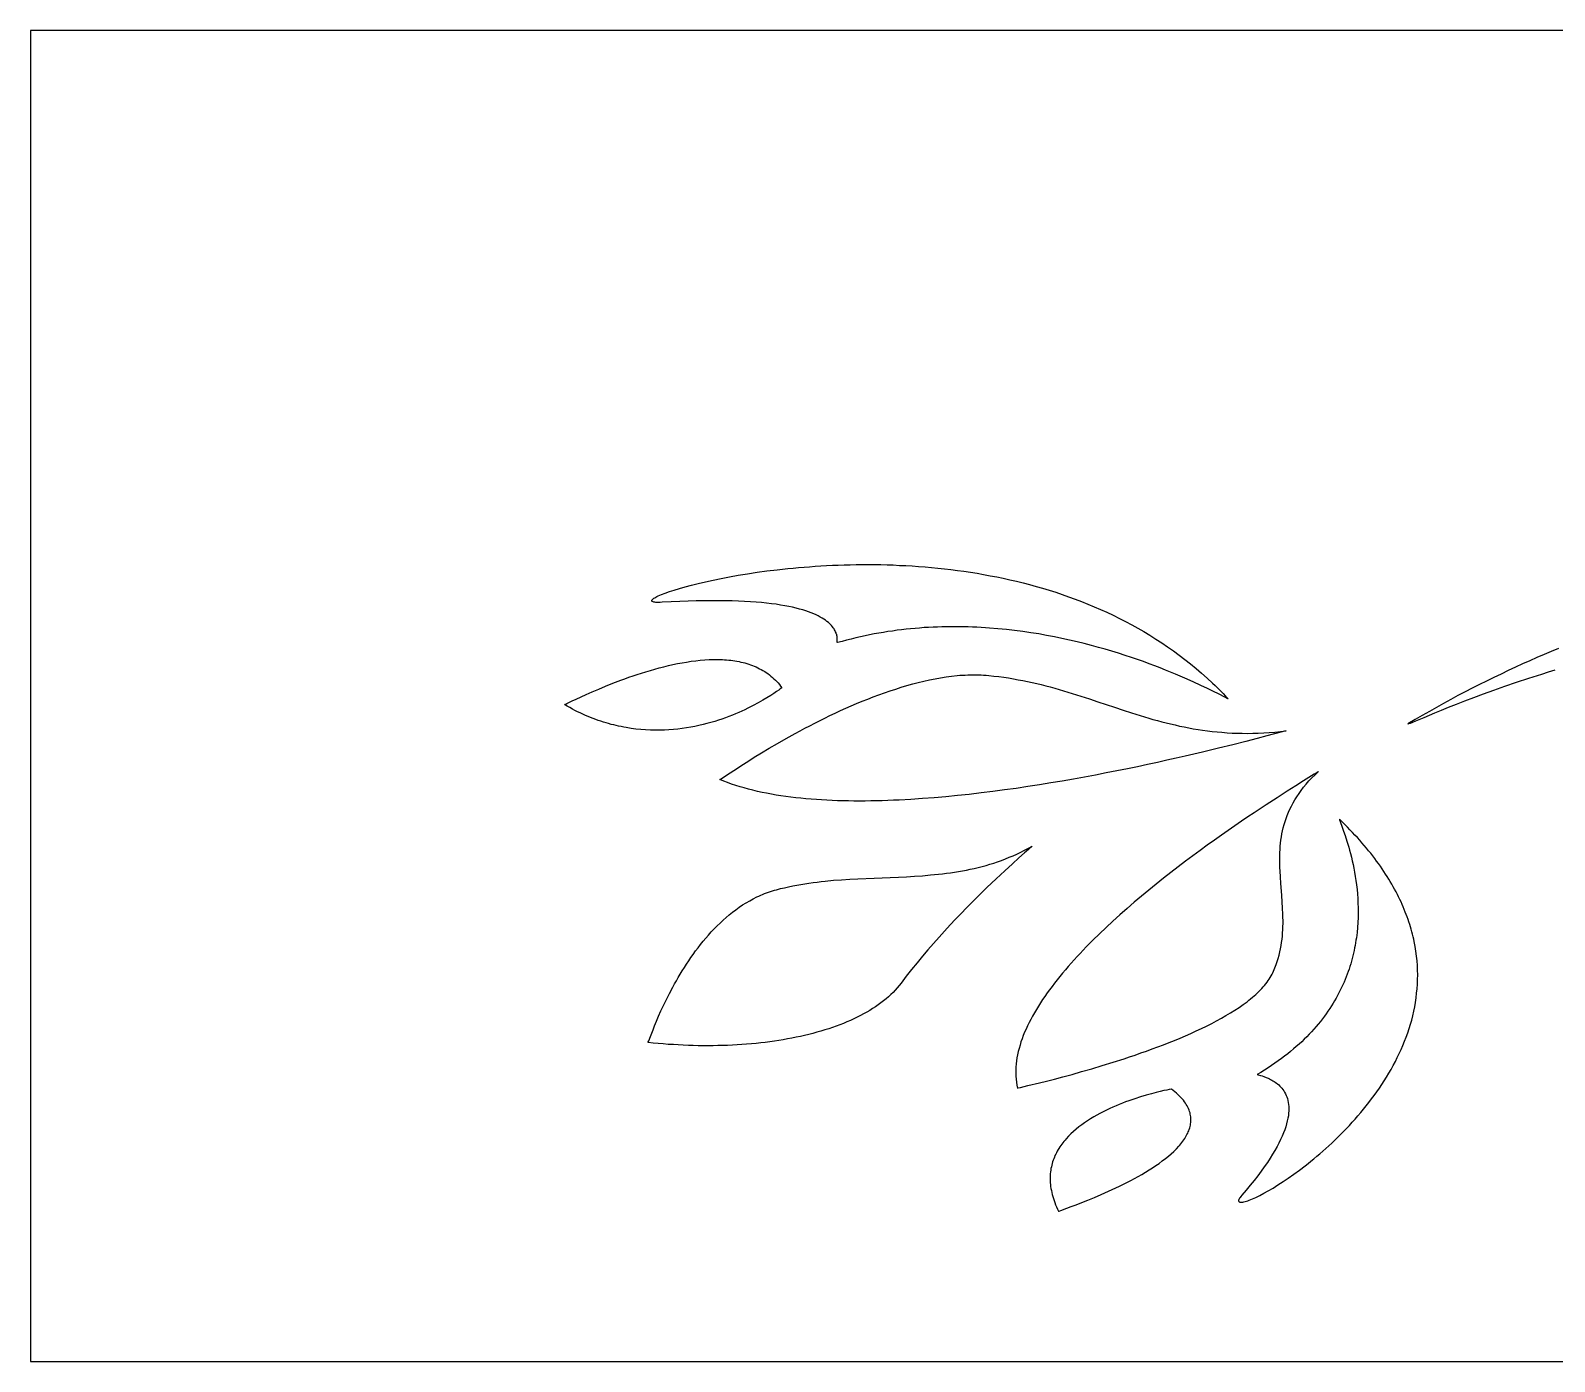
# Model space of a CAD drawing. Extents: x 2.6 to 83.9, y 63.6 to 86.7.
# Drawn here: x 2.92 to 15.52, y 63.63 to 74.63 of the extents above; entities that cross this region are included whole.
import ezdxf

# ---------------------------------------------------------------- set-up
doc = ezdxf.new("R2010")
doc.units = 0
doc.layers.add('IMPORT_-_LAMP', color=18, linetype='CONTINUOUS')

msp = doc.modelspace()

# ---------------------------------------------------------------- linework, layer by layer
at = {"layer": 'IMPORT_-_LAMP'}
for points in [[(2.924, 63.634), (23.174, 63.634), (23.174, 64.102), (43.424, 64.102), (43.424, 63.634), (63.674, 63.634), (63.674, 64.102), (83.924, 64.066), (83.924, 74.202), (63.674, 74.166), (63.674, 74.634), (43.424, 74.634), (43.424, 74.166), (23.174, 74.166), (23.174, 74.634), (2.924, 74.634), (2.924, 71.334), (2.924, 66.934)], [(9.593, 69.575), (9.592, 69.575), (9.592, 69.576), (9.592, 69.58), (9.592, 69.594), (9.592, 69.603), (9.592, 69.615), (9.59, 69.627), (9.588, 69.634), (9.587, 69.642), (9.584, 69.649), (9.582, 69.657), (9.578, 69.665), (9.575, 69.673), (9.57, 69.681), (9.565, 69.689), (9.559, 69.698), (9.553, 69.707), (9.545, 69.716), (9.537, 69.724), (9.528, 69.733), (9.518, 69.742), (9.506, 69.751), (9.494, 69.76), (9.481, 69.769), (9.467, 69.778), (9.451, 69.787), (9.435, 69.796), (9.417, 69.805), (9.397, 69.813), (9.377, 69.822), (9.355, 69.83), (9.331, 69.838), (9.306, 69.845), (9.28, 69.853), (9.252, 69.86), (9.222, 69.867), (9.191, 69.874), (9.158, 69.88), (9.123, 69.886), (9.086, 69.892), (9.048, 69.897), (9.007, 69.902), (8.965, 69.906), (8.921, 69.91), (8.875, 69.913), (8.826, 69.916), (8.776, 69.919), (8.723, 69.92), (8.668, 69.922), (8.611, 69.922), (8.552, 69.922), (8.49, 69.922), (8.426, 69.921), (8.359, 69.919), (8.29, 69.916), (8.219, 69.913), (8.144, 69.909), (8.129, 69.908), (8.116, 69.908), (8.104, 69.908), (8.093, 69.908), (8.084, 69.909), (8.076, 69.91), (8.07, 69.912), (8.065, 69.914), (8.062, 69.916), (8.06, 69.918), (8.06, 69.919), (8.059, 69.921), (8.059, 69.922), (8.059, 69.924), (8.06, 69.925), (8.062, 69.929), (8.065, 69.933), (8.07, 69.937), (8.076, 69.942), (8.083, 69.946), (8.092, 69.951), (8.102, 69.956), (8.113, 69.961), (8.125, 69.967), (8.138, 69.973), (8.169, 69.985), (8.204, 69.997), (8.243, 70.01), (8.287, 70.023), (8.335, 70.037), (8.386, 70.051), (8.442, 70.065), (8.502, 70.079), (8.565, 70.092), (8.631, 70.106), (8.701, 70.119), (8.774, 70.132), (8.85, 70.145), (8.929, 70.157), (9.011, 70.168), (9.095, 70.178), (9.138, 70.183), (9.182, 70.187), (9.226, 70.192), (9.271, 70.196), (9.317, 70.2), (9.363, 70.203), (9.409, 70.207), (9.456, 70.21), (9.504, 70.212), (9.552, 70.215), (9.6, 70.216), (9.649, 70.218), (9.699, 70.219), (9.748, 70.22), (9.799, 70.221), (9.849, 70.221), (9.9, 70.22), (9.951, 70.22), (10.003, 70.218), (10.054, 70.217), (10.106, 70.214), (10.159, 70.212), (10.211, 70.209), (10.264, 70.205), (10.317, 70.201), (10.37, 70.196), (10.424, 70.191), (10.477, 70.185), (10.531, 70.179), (10.585, 70.172), (10.639, 70.165), (10.693, 70.157), (10.747, 70.148), (10.801, 70.138), (10.856, 70.128), (10.91, 70.118), (10.964, 70.107), (11.018, 70.095), (11.073, 70.082), (11.127, 70.069), (11.181, 70.055), (11.235, 70.04), (11.289, 70.024), (11.343, 70.008), (11.397, 69.991), (11.45, 69.973), (11.504, 69.955), (11.557, 69.935), (11.61, 69.915), (11.663, 69.894), (11.715, 69.872), (11.768, 69.849), (11.82, 69.826), (11.872, 69.801), (11.923, 69.776), (11.974, 69.75), (12.025, 69.723), (12.076, 69.695), (12.126, 69.666), (12.176, 69.636), (12.225, 69.605), (12.274, 69.573), (12.322, 69.54), (12.371, 69.507), (12.418, 69.472), (12.465, 69.436), (12.512, 69.399), (12.558, 69.361), (12.603, 69.322), (12.648, 69.282), (12.693, 69.241), (12.715, 69.22), (12.737, 69.199), (12.758, 69.177), (12.78, 69.156), (12.801, 69.134), (12.822, 69.111), (12.82, 69.112), (12.815, 69.114), (12.799, 69.122), (12.741, 69.152), (12.7, 69.172), (12.652, 69.196), (12.596, 69.222), (12.533, 69.251), (12.463, 69.282), (12.426, 69.299), (12.387, 69.315), (12.347, 69.332), (12.305, 69.349), (12.261, 69.366), (12.216, 69.383), (12.169, 69.401), (12.122, 69.418), (12.072, 69.436), (12.022, 69.453), (11.97, 69.47), (11.917, 69.487), (11.862, 69.504), (11.806, 69.52), (11.75, 69.536), (11.692, 69.552), (11.633, 69.567), (11.573, 69.582), (11.511, 69.596), (11.449, 69.61), (11.386, 69.623), (11.322, 69.635), (11.257, 69.647), (11.191, 69.657), (11.125, 69.667), (11.057, 69.676), (10.989, 69.683), (10.92, 69.69), (10.851, 69.696), (10.816, 69.698), (10.78, 69.7), (10.745, 69.702), (10.709, 69.704), (10.674, 69.705), (10.638, 69.706), (10.602, 69.707), (10.566, 69.707), (10.53, 69.707), (10.493, 69.706), (10.457, 69.705), (10.42, 69.704), (10.383, 69.703), (10.346, 69.701), (10.31, 69.699), (10.272, 69.696), (10.235, 69.693), (10.198, 69.689), (10.161, 69.686), (10.123, 69.681), (10.086, 69.677), (10.048, 69.671), (10.011, 69.666), (9.973, 69.66), (9.935, 69.654), (9.897, 69.647), (9.859, 69.639), (9.821, 69.631), (9.783, 69.623), (9.745, 69.614), (9.707, 69.605), (9.669, 69.596), (9.631, 69.585)], [(9.593, 69.575), (9.592, 69.575), (9.592, 69.576), (9.592, 69.58), (9.592, 69.594), (9.592, 69.603), (9.592, 69.615), (9.59, 69.627), (9.588, 69.634), (9.587, 69.642), (9.584, 69.649), (9.582, 69.657), (9.578, 69.665), (9.575, 69.673), (9.57, 69.681), (9.565, 69.689), (9.559, 69.698), (9.553, 69.707), (9.545, 69.716), (9.537, 69.724), (9.528, 69.733), (9.518, 69.742), (9.506, 69.751), (9.494, 69.76), (9.481, 69.769), (9.467, 69.778), (9.451, 69.787), (9.435, 69.796), (9.417, 69.805), (9.397, 69.813), (9.377, 69.822), (9.355, 69.83), (9.331, 69.838), (9.306, 69.845), (9.28, 69.853), (9.252, 69.86), (9.222, 69.867), (9.191, 69.874), (9.158, 69.88), (9.123, 69.886), (9.086, 69.892), (9.048, 69.897), (9.007, 69.902), (8.965, 69.906), (8.921, 69.91), (8.875, 69.913), (8.826, 69.916), (8.776, 69.919), (8.723, 69.92), (8.668, 69.922), (8.611, 69.922), (8.552, 69.922), (8.49, 69.922), (8.426, 69.921), (8.359, 69.919), (8.29, 69.916), (8.219, 69.913), (8.144, 69.909), (8.129, 69.908), (8.116, 69.908), (8.104, 69.908), (8.093, 69.908), (8.084, 69.909), (8.076, 69.91), (8.07, 69.912), (8.065, 69.914), (8.062, 69.916), (8.06, 69.918), (8.06, 69.919), (8.059, 69.921), (8.059, 69.922), (8.059, 69.924), (8.06, 69.925), (8.062, 69.929), (8.065, 69.933), (8.07, 69.937), (8.076, 69.942), (8.083, 69.946), (8.092, 69.951), (8.102, 69.956), (8.113, 69.961), (8.125, 69.967), (8.138, 69.973), (8.169, 69.985), (8.204, 69.997), (8.243, 70.01), (8.287, 70.023), (8.335, 70.037), (8.386, 70.051), (8.442, 70.065), (8.502, 70.079), (8.565, 70.092), (8.631, 70.106), (8.701, 70.119), (8.774, 70.132), (8.85, 70.145), (8.929, 70.157), (9.011, 70.168), (9.095, 70.178), (9.138, 70.183), (9.182, 70.187), (9.226, 70.192), (9.271, 70.196), (9.317, 70.2), (9.363, 70.203), (9.409, 70.207), (9.456, 70.21), (9.504, 70.212), (9.552, 70.215), (9.6, 70.216), (9.649, 70.218), (9.699, 70.219), (9.748, 70.22), (9.799, 70.221), (9.849, 70.221), (9.9, 70.22), (9.951, 70.22), (10.003, 70.218), (10.054, 70.217), (10.106, 70.214), (10.159, 70.212), (10.211, 70.209), (10.264, 70.205), (10.317, 70.201), (10.37, 70.196), (10.424, 70.191), (10.477, 70.185), (10.531, 70.179), (10.585, 70.172), (10.639, 70.165), (10.693, 70.157), (10.747, 70.148), (10.801, 70.138), (10.856, 70.128), (10.91, 70.118), (10.964, 70.107), (11.018, 70.095), (11.073, 70.082), (11.127, 70.069), (11.181, 70.055), (11.235, 70.04), (11.289, 70.024), (11.343, 70.008), (11.397, 69.991), (11.45, 69.973), (11.504, 69.955), (11.557, 69.935), (11.61, 69.915), (11.663, 69.894), (11.715, 69.872), (11.768, 69.849), (11.82, 69.826), (11.872, 69.801), (11.923, 69.776), (11.974, 69.75), (12.025, 69.723), (12.076, 69.695), (12.126, 69.666), (12.176, 69.636), (12.225, 69.605), (12.274, 69.573), (12.322, 69.54), (12.371, 69.507), (12.418, 69.472), (12.465, 69.436), (12.512, 69.399), (12.558, 69.361), (12.603, 69.322), (12.648, 69.282), (12.693, 69.241), (12.715, 69.22), (12.737, 69.199), (12.758, 69.177), (12.78, 69.156), (12.801, 69.134), (12.822, 69.111), (12.82, 69.112), (12.815, 69.114), (12.799, 69.122), (12.741, 69.152), (12.7, 69.172), (12.652, 69.196), (12.596, 69.222), (12.533, 69.251), (12.463, 69.282), (12.426, 69.299), (12.387, 69.315), (12.347, 69.332), (12.305, 69.349), (12.261, 69.366), (12.216, 69.383), (12.169, 69.401), (12.122, 69.418), (12.072, 69.436), (12.022, 69.453), (11.97, 69.47), (11.917, 69.487), (11.862, 69.504), (11.806, 69.52), (11.75, 69.536), (11.692, 69.552), (11.633, 69.567), (11.573, 69.582), (11.511, 69.596), (11.449, 69.61), (11.386, 69.623), (11.322, 69.635), (11.257, 69.647), (11.191, 69.657), (11.125, 69.667), (11.057, 69.676), (10.989, 69.683), (10.92, 69.69), (10.851, 69.696), (10.816, 69.698), (10.78, 69.7), (10.745, 69.702), (10.709, 69.704), (10.674, 69.705), (10.638, 69.706), (10.602, 69.707), (10.566, 69.707), (10.53, 69.707), (10.493, 69.706), (10.457, 69.705), (10.42, 69.704), (10.383, 69.703), (10.346, 69.701), (10.31, 69.699), (10.272, 69.696), (10.235, 69.693), (10.198, 69.689), (10.161, 69.686), (10.123, 69.681), (10.086, 69.677), (10.048, 69.671), (10.011, 69.666), (9.973, 69.66), (9.935, 69.654), (9.897, 69.647), (9.859, 69.639), (9.821, 69.631), (9.783, 69.623), (9.745, 69.614), (9.707, 69.605), (9.669, 69.596), (9.631, 69.585)], [(7.337, 69.063), (7.343, 69.065), (7.356, 69.071), (7.402, 69.094), (7.435, 69.109), (7.474, 69.127), (7.517, 69.147), (7.566, 69.169), (7.62, 69.192), (7.677, 69.216), (7.738, 69.24), (7.802, 69.265), (7.836, 69.277), (7.87, 69.289), (7.904, 69.301), (7.939, 69.313), (7.975, 69.324), (8.011, 69.335), (8.047, 69.346), (8.084, 69.357), (8.121, 69.367), (8.158, 69.376), (8.196, 69.385), (8.234, 69.394), (8.271, 69.402), (8.309, 69.409), (8.347, 69.415), (8.385, 69.421), (8.422, 69.426), (8.46, 69.429), (8.497, 69.432), (8.534, 69.435), (8.57, 69.436), (8.606, 69.436), (8.642, 69.435), (8.66, 69.434), (8.677, 69.432), (8.695, 69.431), (8.712, 69.429), (8.729, 69.427), (8.746, 69.424), (8.763, 69.421), (8.78, 69.418), (8.796, 69.415), (8.813, 69.411), (8.829, 69.407), (8.845, 69.402), (8.86, 69.397), (8.876, 69.392), (8.891, 69.387), (8.906, 69.381), (8.921, 69.374), (8.936, 69.367), (8.95, 69.36), (8.964, 69.353), (8.978, 69.345), (8.992, 69.336), (9.005, 69.328), (9.018, 69.319), (9.031, 69.309), (9.044, 69.299), (9.056, 69.288), (9.068, 69.277), (9.08, 69.266), (9.091, 69.254), (9.102, 69.242), (9.113, 69.229), (9.123, 69.216), (9.133, 69.202), (9.121, 69.193), (9.108, 69.183), (9.09, 69.171), (9.068, 69.156), (9.042, 69.139), (9.011, 69.12), (8.977, 69.099), (8.939, 69.078), (8.898, 69.055), (8.875, 69.044), (8.852, 69.033), (8.828, 69.021), (8.804, 69.01), (8.778, 68.998), (8.752, 68.987), (8.725, 68.976), (8.697, 68.965), (8.668, 68.955), (8.639, 68.944), (8.609, 68.934), (8.579, 68.924), (8.547, 68.915), (8.515, 68.906), (8.483, 68.898), (8.449, 68.89), (8.415, 68.883), (8.381, 68.876), (8.346, 68.87), (8.31, 68.865), (8.274, 68.86), (8.238, 68.857), (8.201, 68.854), (8.163, 68.852), (8.125, 68.851), (8.086, 68.851), (8.048, 68.852), (8.008, 68.854), (7.968, 68.857), (7.928, 68.861), (7.888, 68.866), (7.847, 68.873), (7.827, 68.876), (7.806, 68.881), (7.785, 68.885), (7.765, 68.89), (7.744, 68.895), (7.723, 68.9), (7.702, 68.906), (7.681, 68.912), (7.66, 68.919), (7.639, 68.925), (7.617, 68.933), (7.596, 68.94), (7.575, 68.948), (7.553, 68.957), (7.532, 68.965), (7.511, 68.974), (7.489, 68.984), (7.467, 68.994), (7.446, 69.004), (7.424, 69.015), (7.403, 69.026), (7.381, 69.038), (7.359, 69.05)], [(8.621, 68.443), (8.627, 68.447), (8.64, 68.455), (8.686, 68.486), (8.758, 68.533), (8.802, 68.562), (8.852, 68.593), (8.906, 68.628), (8.966, 68.664), (9.03, 68.702), (9.098, 68.742), (9.17, 68.783), (9.245, 68.825), (9.284, 68.846), (9.323, 68.867), (9.364, 68.888), (9.405, 68.909), (9.446, 68.93), (9.489, 68.951), (9.531, 68.972), (9.575, 68.992), (9.618, 69.013), (9.663, 69.033), (9.707, 69.052), (9.752, 69.072), (9.798, 69.091), (9.843, 69.109), (9.889, 69.127), (9.936, 69.144), (9.982, 69.161), (10.028, 69.177), (10.075, 69.192), (10.121, 69.207), (10.168, 69.221), (10.215, 69.234), (10.261, 69.246), (10.308, 69.257), (10.354, 69.267), (10.4, 69.277), (10.446, 69.285), (10.492, 69.292), (10.537, 69.298), (10.582, 69.303), (10.605, 69.305), (10.627, 69.306), (10.649, 69.307), (10.671, 69.308), (10.693, 69.309), (10.715, 69.309), (10.737, 69.309), (10.758, 69.309), (10.78, 69.308), (10.801, 69.307), (10.822, 69.306), (10.843, 69.304), (10.885, 69.299), (10.926, 69.294), (10.967, 69.289), (11.007, 69.283), (11.047, 69.276), (11.087, 69.269), (11.126, 69.262), (11.164, 69.254), (11.202, 69.246), (11.24, 69.237), (11.278, 69.228), (11.315, 69.218), (11.352, 69.209), (11.389, 69.199), (11.461, 69.178), (11.533, 69.156), (11.604, 69.134), (11.675, 69.111), (11.745, 69.087), (11.884, 69.041), (11.954, 69.018), (12.024, 68.995), (12.095, 68.973), (12.166, 68.952), (12.201, 68.941), (12.237, 68.931), (12.273, 68.922), (12.31, 68.912), (12.346, 68.903), (12.383, 68.895), (12.421, 68.886), (12.458, 68.879), (12.496, 68.871), (12.534, 68.864), (12.573, 68.858), (12.611, 68.852), (12.651, 68.847), (12.691, 68.842), (12.731, 68.837), (12.771, 68.834), (12.813, 68.831), (12.854, 68.828), (12.896, 68.827), (12.939, 68.826), (12.982, 68.825), (13.026, 68.826), (13.071, 68.827), (13.116, 68.829), (13.161, 68.832), (13.208, 68.836), (13.255, 68.84), (13.302, 68.846), (13.289, 68.843), (13.257, 68.835), (13.143, 68.804), (13.063, 68.783), (12.969, 68.759), (12.861, 68.732), (12.741, 68.702), (12.61, 68.67), (12.468, 68.637), (12.393, 68.62), (12.316, 68.603), (12.237, 68.585), (12.156, 68.568), (12.074, 68.55), (11.989, 68.533), (11.903, 68.515), (11.815, 68.498), (11.725, 68.481), (11.635, 68.464), (11.543, 68.448), (11.45, 68.431), (11.356, 68.416), (11.262, 68.4), (11.166, 68.385), (11.07, 68.371), (10.974, 68.358), (10.877, 68.345), (10.78, 68.333), (10.683, 68.321), (10.586, 68.311), (10.489, 68.302), (10.392, 68.293), (10.295, 68.286), (10.199, 68.279), (10.104, 68.274), (10.056, 68.272), (10.009, 68.27), (9.962, 68.269), (9.915, 68.267), (9.869, 68.267), (9.822, 68.266), (9.776, 68.266), (9.73, 68.266), (9.685, 68.267), (9.64, 68.267), (9.595, 68.269), (9.55, 68.27), (9.506, 68.272), (9.462, 68.275), (9.419, 68.278), (9.376, 68.281), (9.333, 68.285), (9.291, 68.289), (9.249, 68.293), (9.208, 68.298), (9.167, 68.304), (9.126, 68.31), (9.087, 68.316), (9.047, 68.323), (9.008, 68.33), (8.97, 68.338), (8.933, 68.346), (8.895, 68.355), (8.859, 68.364), (8.823, 68.374), (8.788, 68.384), (8.753, 68.395), (8.719, 68.406), (8.686, 68.418), (8.653, 68.43)], [(8.621, 68.443), (8.627, 68.447), (8.64, 68.455), (8.686, 68.486), (8.758, 68.533), (8.802, 68.562), (8.852, 68.593), (8.906, 68.628), (8.966, 68.664), (9.03, 68.702), (9.098, 68.742), (9.17, 68.783), (9.245, 68.825), (9.284, 68.846), (9.323, 68.867), (9.364, 68.888), (9.405, 68.909), (9.446, 68.93), (9.489, 68.951), (9.531, 68.972), (9.575, 68.992), (9.618, 69.013), (9.663, 69.033), (9.707, 69.052), (9.752, 69.072), (9.798, 69.091), (9.843, 69.109), (9.889, 69.127), (9.936, 69.144), (9.982, 69.161), (10.028, 69.177), (10.075, 69.192), (10.121, 69.207), (10.168, 69.221), (10.215, 69.234), (10.261, 69.246), (10.308, 69.257), (10.354, 69.267), (10.4, 69.277), (10.446, 69.285), (10.492, 69.292), (10.537, 69.298), (10.582, 69.303), (10.605, 69.305), (10.627, 69.306), (10.649, 69.307), (10.671, 69.308), (10.693, 69.309), (10.715, 69.309), (10.737, 69.309), (10.758, 69.309), (10.78, 69.308), (10.801, 69.307), (10.822, 69.306), (10.843, 69.304), (10.885, 69.299), (10.926, 69.294), (10.967, 69.289), (11.007, 69.283), (11.047, 69.276), (11.087, 69.269), (11.126, 69.262), (11.164, 69.254), (11.202, 69.246), (11.24, 69.237), (11.278, 69.228), (11.315, 69.218), (11.352, 69.209), (11.389, 69.199), (11.461, 69.178), (11.533, 69.156), (11.604, 69.134), (11.675, 69.111), (11.745, 69.087), (11.884, 69.041), (11.954, 69.018), (12.024, 68.995), (12.095, 68.973), (12.166, 68.952), (12.201, 68.941), (12.237, 68.931), (12.273, 68.922), (12.31, 68.912), (12.346, 68.903), (12.383, 68.895), (12.421, 68.886), (12.458, 68.879), (12.496, 68.871), (12.534, 68.864), (12.573, 68.858), (12.611, 68.852), (12.651, 68.847), (12.691, 68.842), (12.731, 68.837), (12.771, 68.834), (12.813, 68.831), (12.854, 68.828), (12.896, 68.827), (12.939, 68.826), (12.982, 68.825), (13.026, 68.826), (13.071, 68.827), (13.116, 68.829), (13.161, 68.832), (13.208, 68.836), (13.255, 68.84), (13.302, 68.846), (13.289, 68.843), (13.257, 68.835), (13.143, 68.804), (13.063, 68.783), (12.969, 68.759), (12.861, 68.732), (12.741, 68.702), (12.61, 68.67), (12.468, 68.637), (12.393, 68.62), (12.316, 68.603), (12.237, 68.585), (12.156, 68.568), (12.074, 68.55), (11.989, 68.533), (11.903, 68.515), (11.815, 68.498), (11.725, 68.481), (11.635, 68.464), (11.543, 68.448), (11.45, 68.431), (11.356, 68.416), (11.262, 68.4), (11.166, 68.385), (11.07, 68.371), (10.974, 68.358), (10.877, 68.345), (10.78, 68.333), (10.683, 68.321), (10.586, 68.311), (10.489, 68.302), (10.392, 68.293), (10.295, 68.286), (10.199, 68.279), (10.104, 68.274), (10.056, 68.272), (10.009, 68.27), (9.962, 68.269), (9.915, 68.267), (9.869, 68.267), (9.822, 68.266), (9.776, 68.266), (9.73, 68.266), (9.685, 68.267), (9.64, 68.267), (9.595, 68.269), (9.55, 68.27), (9.506, 68.272), (9.462, 68.275), (9.419, 68.278), (9.376, 68.281), (9.333, 68.285), (9.291, 68.289), (9.249, 68.293), (9.208, 68.298), (9.167, 68.304), (9.126, 68.31), (9.087, 68.316), (9.047, 68.323), (9.008, 68.33), (8.97, 68.338), (8.933, 68.346), (8.895, 68.355), (8.859, 68.364), (8.823, 68.374), (8.788, 68.384), (8.753, 68.395), (8.719, 68.406), (8.686, 68.418), (8.653, 68.43)], [(11.081, 65.893), (11.088, 65.895), (11.106, 65.899), (11.168, 65.914), (11.263, 65.937), (11.321, 65.952), (11.386, 65.968), (11.456, 65.987), (11.532, 66.007), (11.611, 66.03), (11.695, 66.054), (11.782, 66.08), (11.871, 66.107), (11.962, 66.136), (12.008, 66.152), (12.055, 66.167), (12.101, 66.184), (12.148, 66.2), (12.195, 66.217), (12.241, 66.234), (12.288, 66.252), (12.334, 66.27), (12.38, 66.288), (12.425, 66.307), (12.47, 66.327), (12.515, 66.346), (12.559, 66.366), (12.602, 66.386), (12.644, 66.407), (12.686, 66.428), (12.726, 66.449), (12.766, 66.471), (12.804, 66.493), (12.842, 66.515), (12.878, 66.538), (12.913, 66.561), (12.946, 66.584), (12.978, 66.608), (12.993, 66.62), (13.008, 66.632), (13.023, 66.644), (13.037, 66.656), (13.051, 66.668), (13.064, 66.681), (13.077, 66.693), (13.089, 66.706), (13.101, 66.718), (13.112, 66.731), (13.123, 66.743), (13.134, 66.756), (13.144, 66.769), (13.153, 66.782), (13.162, 66.795), (13.17, 66.808), (13.178, 66.821), (13.185, 66.834), (13.192, 66.847), (13.198, 66.86), (13.209, 66.887), (13.219, 66.914), (13.228, 66.94), (13.236, 66.966), (13.243, 66.993), (13.25, 67.019), (13.255, 67.045), (13.26, 67.071), (13.264, 67.098), (13.268, 67.124), (13.27, 67.15), (13.272, 67.176), (13.274, 67.202), (13.275, 67.228), (13.276, 67.253), (13.276, 67.279), (13.275, 67.305), (13.275, 67.331), (13.272, 67.382), (13.269, 67.434), (13.266, 67.485), (13.258, 67.587), (13.254, 67.638), (13.251, 67.689), (13.25, 67.714), (13.249, 67.74), (13.249, 67.765), (13.248, 67.791), (13.249, 67.816), (13.25, 67.842), (13.251, 67.867), (13.253, 67.893), (13.255, 67.918), (13.258, 67.944), (13.262, 67.969), (13.266, 67.995), (13.272, 68.02), (13.278, 68.046), (13.284, 68.071), (13.292, 68.097), (13.301, 68.122), (13.31, 68.148), (13.321, 68.174), (13.333, 68.199), (13.345, 68.225), (13.359, 68.251), (13.374, 68.276), (13.39, 68.302), (13.408, 68.328), (13.426, 68.354), (13.446, 68.38), (13.468, 68.406), (13.49, 68.432), (13.515, 68.458), (13.54, 68.484), (13.568, 68.51), (13.565, 68.508), (13.558, 68.503), (13.533, 68.488), (13.444, 68.432), (13.382, 68.393), (13.309, 68.347), (13.226, 68.294), (13.136, 68.235), (13.037, 68.17), (12.986, 68.136), (12.933, 68.1), (12.878, 68.062), (12.822, 68.024), (12.766, 67.984), (12.708, 67.943), (12.649, 67.901), (12.59, 67.858), (12.53, 67.814), (12.47, 67.769), (12.409, 67.723), (12.349, 67.676), (12.288, 67.628), (12.227, 67.579), (12.166, 67.53), (12.106, 67.48), (12.046, 67.43), (11.987, 67.378), (11.928, 67.327), (11.87, 67.274), (11.814, 67.222), (11.758, 67.169), (11.703, 67.115), (11.677, 67.088), (11.65, 67.061), (11.624, 67.034), (11.599, 67.007), (11.573, 66.98), (11.549, 66.953), (11.524, 66.926), (11.5, 66.898), (11.477, 66.871), (11.454, 66.844), (11.431, 66.817), (11.409, 66.789), (11.388, 66.762), (11.367, 66.734), (11.347, 66.707), (11.327, 66.68), (11.308, 66.652), (11.289, 66.625), (11.271, 66.598), (11.254, 66.571), (11.237, 66.543), (11.221, 66.516), (11.206, 66.489), (11.191, 66.462), (11.177, 66.435), (11.164, 66.408), (11.152, 66.381), (11.14, 66.355), (11.129, 66.328), (11.119, 66.301), (11.11, 66.275), (11.102, 66.248), (11.094, 66.222), (11.088, 66.196), (11.082, 66.17), (11.077, 66.144), (11.073, 66.118), (11.07, 66.093), (11.068, 66.067), (11.067, 66.042), (11.067, 66.017), (11.067, 65.992), (11.069, 65.967), (11.072, 65.942), (11.076, 65.917)], [(11.081, 65.893), (11.088, 65.895), (11.106, 65.899), (11.168, 65.914), (11.263, 65.937), (11.321, 65.952), (11.386, 65.968), (11.456, 65.987), (11.532, 66.007), (11.611, 66.03), (11.695, 66.054), (11.782, 66.08), (11.871, 66.107), (11.962, 66.136), (12.008, 66.152), (12.055, 66.167), (12.101, 66.184), (12.148, 66.2), (12.195, 66.217), (12.241, 66.234), (12.288, 66.252), (12.334, 66.27), (12.38, 66.288), (12.425, 66.307), (12.47, 66.327), (12.515, 66.346), (12.559, 66.366), (12.602, 66.386), (12.644, 66.407), (12.686, 66.428), (12.726, 66.449), (12.766, 66.471), (12.804, 66.493), (12.842, 66.515), (12.878, 66.538), (12.913, 66.561), (12.946, 66.584), (12.978, 66.608), (12.993, 66.62), (13.008, 66.632), (13.023, 66.644), (13.037, 66.656), (13.051, 66.668), (13.064, 66.681), (13.077, 66.693), (13.089, 66.706), (13.101, 66.718), (13.112, 66.731), (13.123, 66.743), (13.134, 66.756), (13.144, 66.769), (13.153, 66.782), (13.162, 66.795), (13.17, 66.808), (13.178, 66.821), (13.185, 66.834), (13.192, 66.847), (13.198, 66.86), (13.209, 66.887), (13.219, 66.914), (13.228, 66.94), (13.236, 66.966), (13.243, 66.993), (13.25, 67.019), (13.255, 67.045), (13.26, 67.071), (13.264, 67.098), (13.268, 67.124), (13.27, 67.15), (13.272, 67.176), (13.274, 67.202), (13.275, 67.228), (13.276, 67.253), (13.276, 67.279), (13.275, 67.305), (13.275, 67.331), (13.272, 67.382), (13.269, 67.434), (13.266, 67.485), (13.258, 67.587), (13.254, 67.638), (13.251, 67.689), (13.25, 67.714), (13.249, 67.74), (13.249, 67.765), (13.248, 67.791), (13.249, 67.816), (13.25, 67.842), (13.251, 67.867), (13.253, 67.893), (13.255, 67.918), (13.258, 67.944), (13.262, 67.969), (13.266, 67.995), (13.272, 68.02), (13.278, 68.046), (13.284, 68.071), (13.292, 68.097), (13.301, 68.122), (13.31, 68.148), (13.321, 68.174), (13.333, 68.199), (13.345, 68.225), (13.359, 68.251), (13.374, 68.276), (13.39, 68.302), (13.408, 68.328), (13.426, 68.354), (13.446, 68.38), (13.468, 68.406), (13.49, 68.432), (13.515, 68.458), (13.54, 68.484), (13.568, 68.51), (13.565, 68.508), (13.558, 68.503), (13.533, 68.488), (13.444, 68.432), (13.382, 68.393), (13.309, 68.347), (13.226, 68.294), (13.136, 68.235), (13.037, 68.17), (12.986, 68.136), (12.933, 68.1), (12.878, 68.062), (12.822, 68.024), (12.766, 67.984), (12.708, 67.943), (12.649, 67.901), (12.59, 67.858), (12.53, 67.814), (12.47, 67.769), (12.409, 67.723), (12.349, 67.676), (12.288, 67.628), (12.227, 67.579), (12.166, 67.53), (12.106, 67.48), (12.046, 67.43), (11.987, 67.378), (11.928, 67.327), (11.87, 67.274), (11.814, 67.222), (11.758, 67.169), (11.703, 67.115), (11.677, 67.088), (11.65, 67.061), (11.624, 67.034), (11.599, 67.007), (11.573, 66.98), (11.549, 66.953), (11.524, 66.926), (11.5, 66.898), (11.477, 66.871), (11.454, 66.844), (11.431, 66.817), (11.409, 66.789), (11.388, 66.762), (11.367, 66.734), (11.347, 66.707), (11.327, 66.68), (11.308, 66.652), (11.289, 66.625), (11.271, 66.598), (11.254, 66.571), (11.237, 66.543), (11.221, 66.516), (11.206, 66.489), (11.191, 66.462), (11.177, 66.435), (11.164, 66.408), (11.152, 66.381), (11.14, 66.355), (11.129, 66.328), (11.119, 66.301), (11.11, 66.275), (11.102, 66.248), (11.094, 66.222), (11.088, 66.196), (11.082, 66.17), (11.077, 66.144), (11.073, 66.118), (11.07, 66.093), (11.068, 66.067), (11.067, 66.042), (11.067, 66.017), (11.067, 65.992), (11.069, 65.967), (11.072, 65.942), (11.076, 65.917)], [(13.063, 66.006), (13.063, 66.005), (13.065, 66.005), (13.07, 66.003), (13.089, 65.998), (13.103, 65.994), (13.118, 65.989), (13.136, 65.982), (13.154, 65.975), (13.163, 65.97), (13.173, 65.966), (13.183, 65.96), (13.192, 65.955), (13.202, 65.949), (13.212, 65.942), (13.222, 65.935), (13.231, 65.928), (13.24, 65.92), (13.249, 65.911), (13.258, 65.902), (13.267, 65.892), (13.275, 65.882), (13.282, 65.871), (13.289, 65.859), (13.296, 65.847), (13.302, 65.834), (13.307, 65.821), (13.312, 65.807), (13.316, 65.792), (13.319, 65.776), (13.322, 65.759), (13.323, 65.742), (13.324, 65.724), (13.324, 65.705), (13.322, 65.686), (13.32, 65.665), (13.316, 65.644), (13.311, 65.622), (13.305, 65.599), (13.298, 65.574), (13.29, 65.549), (13.28, 65.524), (13.268, 65.497), (13.256, 65.469), (13.241, 65.44), (13.226, 65.41), (13.208, 65.379), (13.189, 65.347), (13.168, 65.314), (13.146, 65.28), (13.121, 65.244), (13.095, 65.208), (13.067, 65.17), (13.037, 65.131), (13.005, 65.091), (12.971, 65.05), (12.935, 65.008), (12.928, 64.999), (12.922, 64.991), (12.917, 64.984), (12.913, 64.977), (12.911, 64.972), (12.909, 64.966), (12.909, 64.962), (12.91, 64.958), (12.911, 64.957), (12.912, 64.955), (12.915, 64.953), (12.919, 64.952), (12.924, 64.951), (12.93, 64.95), (12.936, 64.951), (12.944, 64.952), (12.953, 64.954), (12.962, 64.956), (12.973, 64.959), (12.984, 64.963), (12.996, 64.967), (13.009, 64.972), (13.022, 64.978), (13.051, 64.991), (13.083, 65.007), (13.117, 65.025), (13.154, 65.045), (13.193, 65.068), (13.233, 65.093), (13.276, 65.121), (13.319, 65.15), (13.365, 65.182), (13.411, 65.216), (13.458, 65.252), (13.482, 65.271), (13.506, 65.29), (13.531, 65.31), (13.555, 65.33), (13.579, 65.351), (13.604, 65.372), (13.629, 65.394), (13.653, 65.416), (13.678, 65.439), (13.702, 65.462), (13.727, 65.486), (13.751, 65.51), (13.776, 65.535), (13.8, 65.56), (13.824, 65.585), (13.848, 65.611), (13.871, 65.637), (13.895, 65.664), (13.918, 65.691), (13.941, 65.719), (13.964, 65.747), (13.986, 65.775), (14.008, 65.804), (14.03, 65.833), (14.051, 65.863), (14.072, 65.893), (14.092, 65.923), (14.112, 65.954), (14.131, 65.985), (14.15, 66.016), (14.169, 66.048), (14.187, 66.08), (14.204, 66.113), (14.22, 66.146), (14.236, 66.179), (14.252, 66.213), (14.266, 66.246), (14.28, 66.281), (14.294, 66.315), (14.306, 66.35), (14.318, 66.385), (14.329, 66.421), (14.339, 66.456), (14.348, 66.492), (14.356, 66.529), (14.364, 66.565), (14.37, 66.602), (14.376, 66.639), (14.38, 66.677), (14.384, 66.715), (14.387, 66.753), (14.388, 66.791), (14.389, 66.829), (14.388, 66.868), (14.386, 66.907), (14.383, 66.946), (14.379, 66.985), (14.374, 67.025), (14.368, 67.065), (14.36, 67.105), (14.356, 67.125), (14.351, 67.145), (14.346, 67.165), (14.341, 67.186), (14.335, 67.206), (14.329, 67.226), (14.323, 67.247), (14.316, 67.267), (14.309, 67.287), (14.302, 67.308), (14.294, 67.329), (14.286, 67.349), (14.278, 67.37), (14.269, 67.391), (14.26, 67.411), (14.251, 67.432), (14.241, 67.453), (14.231, 67.474), (14.221, 67.495), (14.21, 67.516), (14.198, 67.537), (14.187, 67.558), (14.175, 67.579), (14.162, 67.6), (14.15, 67.621), (14.136, 67.642), (14.123, 67.663), (14.109, 67.685), (14.094, 67.706), (14.08, 67.727), (14.065, 67.749), (14.049, 67.77), (14.033, 67.791), (14.017, 67.813), (14, 67.834), (13.982, 67.856), (13.965, 67.877), (13.947, 67.899), (13.928, 67.92), (13.909, 67.942), (13.89, 67.964), (13.87, 67.985), (13.85, 68.007), (13.829, 68.029), (13.808, 68.05), (13.786, 68.072), (13.764, 68.094), (13.741, 68.116), (13.742, 68.114), (13.743, 68.11), (13.747, 68.097), (13.765, 68.051), (13.776, 68.018), (13.79, 67.98), (13.804, 67.935), (13.811, 67.911), (13.819, 67.886), (13.826, 67.86), (13.834, 67.832), (13.841, 67.803), (13.848, 67.773), (13.855, 67.742), (13.861, 67.71), (13.867, 67.677), (13.873, 67.643), (13.878, 67.609), (13.883, 67.573), (13.887, 67.536), (13.89, 67.499), (13.893, 67.461), (13.895, 67.423), (13.896, 67.384), (13.896, 67.344), (13.896, 67.303), (13.894, 67.262), (13.891, 67.221), (13.887, 67.179), (13.882, 67.137), (13.878, 67.116), (13.875, 67.095), (13.871, 67.073), (13.867, 67.052), (13.863, 67.03), (13.858, 67.009), (13.853, 66.987), (13.847, 66.965), (13.841, 66.944), (13.835, 66.922), (13.828, 66.9), (13.821, 66.878), (13.814, 66.857), (13.806, 66.835), (13.798, 66.813), (13.789, 66.791), (13.78, 66.769), (13.77, 66.747), (13.76, 66.725), (13.749, 66.703), (13.738, 66.682), (13.727, 66.66), (13.715, 66.638), (13.702, 66.616), (13.689, 66.595), (13.676, 66.573), (13.662, 66.551), (13.647, 66.53), (13.632, 66.508), (13.617, 66.487), (13.601, 66.465), (13.584, 66.444), (13.567, 66.423), (13.549, 66.402), (13.531, 66.381), (13.512, 66.36), (13.492, 66.339), (13.472, 66.318), (13.451, 66.298), (13.43, 66.277), (13.408, 66.257), (13.385, 66.237), (13.362, 66.217), (13.338, 66.197), (13.314, 66.177), (13.289, 66.157), (13.263, 66.138), (13.236, 66.118), (13.209, 66.099), (13.181, 66.08), (13.153, 66.061), (13.123, 66.043), (13.093, 66.024)], [(13.063, 66.006), (13.063, 66.005), (13.065, 66.005), (13.07, 66.003), (13.089, 65.998), (13.103, 65.994), (13.118, 65.989), (13.136, 65.982), (13.154, 65.975), (13.163, 65.97), (13.173, 65.966), (13.183, 65.96), (13.192, 65.955), (13.202, 65.949), (13.212, 65.942), (13.222, 65.935), (13.231, 65.928), (13.24, 65.92), (13.249, 65.911), (13.258, 65.902), (13.267, 65.892), (13.275, 65.882), (13.282, 65.871), (13.289, 65.859), (13.296, 65.847), (13.302, 65.834), (13.307, 65.821), (13.312, 65.807), (13.316, 65.792), (13.319, 65.776), (13.322, 65.759), (13.323, 65.742), (13.324, 65.724), (13.324, 65.705), (13.322, 65.686), (13.32, 65.665), (13.316, 65.644), (13.311, 65.622), (13.305, 65.599), (13.298, 65.574), (13.29, 65.549), (13.28, 65.524), (13.268, 65.497), (13.256, 65.469), (13.241, 65.44), (13.226, 65.41), (13.208, 65.379), (13.189, 65.347), (13.168, 65.314), (13.146, 65.28), (13.121, 65.244), (13.095, 65.208), (13.067, 65.17), (13.037, 65.131), (13.005, 65.091), (12.971, 65.05), (12.935, 65.008), (12.928, 64.999), (12.922, 64.991), (12.917, 64.984), (12.913, 64.977), (12.911, 64.972), (12.909, 64.966), (12.909, 64.962), (12.91, 64.958), (12.911, 64.957), (12.912, 64.955), (12.915, 64.953), (12.919, 64.952), (12.924, 64.951), (12.93, 64.95), (12.936, 64.951), (12.944, 64.952), (12.953, 64.954), (12.962, 64.956), (12.973, 64.959), (12.984, 64.963), (12.996, 64.967), (13.009, 64.972), (13.022, 64.978), (13.051, 64.991), (13.083, 65.007), (13.117, 65.025), (13.154, 65.045), (13.193, 65.068), (13.233, 65.093), (13.276, 65.121), (13.319, 65.15), (13.365, 65.182), (13.411, 65.216), (13.458, 65.252), (13.482, 65.271), (13.506, 65.29), (13.531, 65.31), (13.555, 65.33), (13.579, 65.351), (13.604, 65.372), (13.629, 65.394), (13.653, 65.416), (13.678, 65.439), (13.702, 65.462), (13.727, 65.486), (13.751, 65.51), (13.776, 65.535), (13.8, 65.56), (13.824, 65.585), (13.848, 65.611), (13.871, 65.637), (13.895, 65.664), (13.918, 65.691), (13.941, 65.719), (13.964, 65.747), (13.986, 65.775), (14.008, 65.804), (14.03, 65.833), (14.051, 65.863), (14.072, 65.893), (14.092, 65.923), (14.112, 65.954), (14.131, 65.985), (14.15, 66.016), (14.169, 66.048), (14.187, 66.08), (14.204, 66.113), (14.22, 66.146), (14.236, 66.179), (14.252, 66.213), (14.266, 66.246), (14.28, 66.281), (14.294, 66.315), (14.306, 66.35), (14.318, 66.385), (14.329, 66.421), (14.339, 66.456), (14.348, 66.492), (14.356, 66.529), (14.364, 66.565), (14.37, 66.602), (14.376, 66.639), (14.38, 66.677), (14.384, 66.715), (14.387, 66.753), (14.388, 66.791), (14.389, 66.829), (14.388, 66.868), (14.386, 66.907), (14.383, 66.946), (14.379, 66.985), (14.374, 67.025), (14.368, 67.065), (14.36, 67.105), (14.356, 67.125), (14.351, 67.145), (14.346, 67.165), (14.341, 67.186), (14.335, 67.206), (14.329, 67.226), (14.323, 67.247), (14.316, 67.267), (14.309, 67.287), (14.302, 67.308), (14.294, 67.329), (14.286, 67.349), (14.278, 67.37), (14.269, 67.391), (14.26, 67.411), (14.251, 67.432), (14.241, 67.453), (14.231, 67.474), (14.221, 67.495), (14.21, 67.516), (14.198, 67.537), (14.187, 67.558), (14.175, 67.579), (14.162, 67.6), (14.15, 67.621), (14.136, 67.642), (14.123, 67.663), (14.109, 67.685), (14.094, 67.706), (14.08, 67.727), (14.065, 67.749), (14.049, 67.77), (14.033, 67.791), (14.017, 67.813), (14, 67.834), (13.982, 67.856), (13.965, 67.877), (13.947, 67.899), (13.928, 67.92), (13.909, 67.942), (13.89, 67.964), (13.87, 67.985), (13.85, 68.007), (13.829, 68.029), (13.808, 68.05), (13.786, 68.072), (13.764, 68.094), (13.741, 68.116), (13.742, 68.114), (13.743, 68.11), (13.747, 68.097), (13.765, 68.051), (13.776, 68.018), (13.79, 67.98), (13.804, 67.935), (13.811, 67.911), (13.819, 67.886), (13.826, 67.86), (13.834, 67.832), (13.841, 67.803), (13.848, 67.773), (13.855, 67.742), (13.861, 67.71), (13.867, 67.677), (13.873, 67.643), (13.878, 67.609), (13.883, 67.573), (13.887, 67.536), (13.89, 67.499), (13.893, 67.461), (13.895, 67.423), (13.896, 67.384), (13.896, 67.344), (13.896, 67.303), (13.894, 67.262), (13.891, 67.221), (13.887, 67.179), (13.882, 67.137), (13.878, 67.116), (13.875, 67.095), (13.871, 67.073), (13.867, 67.052), (13.863, 67.03), (13.858, 67.009), (13.853, 66.987), (13.847, 66.965), (13.841, 66.944), (13.835, 66.922), (13.828, 66.9), (13.821, 66.878), (13.814, 66.857), (13.806, 66.835), (13.798, 66.813), (13.789, 66.791), (13.78, 66.769), (13.77, 66.747), (13.76, 66.725), (13.749, 66.703), (13.738, 66.682), (13.727, 66.66), (13.715, 66.638), (13.702, 66.616), (13.689, 66.595), (13.676, 66.573), (13.662, 66.551), (13.647, 66.53), (13.632, 66.508), (13.617, 66.487), (13.601, 66.465), (13.584, 66.444), (13.567, 66.423), (13.549, 66.402), (13.531, 66.381), (13.512, 66.36), (13.492, 66.339), (13.472, 66.318), (13.451, 66.298), (13.43, 66.277), (13.408, 66.257), (13.385, 66.237), (13.362, 66.217), (13.338, 66.197), (13.314, 66.177), (13.289, 66.157), (13.263, 66.138), (13.236, 66.118), (13.209, 66.099), (13.181, 66.08), (13.153, 66.061), (13.123, 66.043), (13.093, 66.024)], [(8.029, 66.27), (8.03, 66.275), (8.034, 66.285), (8.048, 66.321), (8.069, 66.375), (8.082, 66.409), (8.098, 66.446), (8.115, 66.487), (8.135, 66.531), (8.156, 66.577), (8.18, 66.626), (8.205, 66.676), (8.233, 66.728), (8.247, 66.755), (8.262, 66.781), (8.278, 66.808), (8.294, 66.835), (8.311, 66.863), (8.328, 66.89), (8.345, 66.917), (8.364, 66.945), (8.382, 66.972), (8.401, 66.999), (8.421, 67.027), (8.441, 67.054), (8.462, 67.08), (8.484, 67.107), (8.505, 67.133), (8.528, 67.159), (8.551, 67.184), (8.574, 67.209), (8.598, 67.234), (8.623, 67.258), (8.648, 67.281), (8.673, 67.304), (8.699, 67.326), (8.726, 67.347), (8.753, 67.368), (8.781, 67.388), (8.809, 67.407), (8.838, 67.425), (8.868, 67.442), (8.898, 67.459), (8.928, 67.474), (8.944, 67.481), (8.959, 67.488), (8.975, 67.495), (8.991, 67.501), (9.007, 67.507), (9.023, 67.513), (9.039, 67.519), (9.056, 67.524), (9.072, 67.529), (9.089, 67.533), (9.123, 67.542), (9.156, 67.55), (9.19, 67.558), (9.224, 67.565), (9.257, 67.571), (9.291, 67.577), (9.325, 67.583), (9.358, 67.588), (9.392, 67.592), (9.426, 67.597), (9.459, 67.601), (9.493, 67.604), (9.56, 67.611), (9.628, 67.616), (9.695, 67.62), (9.762, 67.624), (9.896, 67.63), (10.03, 67.635), (10.097, 67.638), (10.164, 67.641), (10.23, 67.645), (10.297, 67.649), (10.363, 67.655), (10.396, 67.658), (10.429, 67.661), (10.462, 67.665), (10.495, 67.669), (10.528, 67.673), (10.56, 67.678), (10.593, 67.684), (10.626, 67.689), (10.659, 67.696), (10.691, 67.702), (10.724, 67.709), (10.756, 67.717), (10.788, 67.725), (10.821, 67.734), (10.853, 67.744), (10.885, 67.754), (10.917, 67.764), (10.95, 67.776), (10.982, 67.788), (11.013, 67.801), (11.045, 67.814), (11.077, 67.828), (11.109, 67.844), (11.14, 67.859), (11.172, 67.876), (11.203, 67.894), (11.172, 67.867), (11.138, 67.837), (11.093, 67.797), (11.039, 67.748), (10.976, 67.69), (10.905, 67.624), (10.867, 67.588), (10.828, 67.551), (10.787, 67.511), (10.746, 67.47), (10.703, 67.427), (10.659, 67.383), (10.615, 67.337), (10.57, 67.29), (10.525, 67.242), (10.479, 67.192), (10.433, 67.142), (10.387, 67.09), (10.341, 67.037), (10.296, 66.984), (10.251, 66.929), (10.206, 66.874), (10.162, 66.818), (10.119, 66.761), (10.103, 66.742), (10.087, 66.723), (10.07, 66.704), (10.053, 66.685), (10.034, 66.667), (10.015, 66.649), (9.995, 66.632), (9.974, 66.615), (9.953, 66.598), (9.93, 66.582), (9.908, 66.566), (9.884, 66.551), (9.86, 66.536), (9.835, 66.521), (9.809, 66.507), (9.783, 66.493), (9.756, 66.479), (9.729, 66.466), (9.701, 66.453), (9.672, 66.441), (9.643, 66.429), (9.613, 66.417), (9.583, 66.406), (9.552, 66.395), (9.521, 66.384), (9.489, 66.374), (9.457, 66.365), (9.424, 66.355), (9.39, 66.346), (9.357, 66.337), (9.322, 66.329), (9.288, 66.321), (9.253, 66.314), (9.217, 66.307), (9.181, 66.3), (9.145, 66.294), (9.109, 66.288), (9.072, 66.282), (9.034, 66.277), (8.997, 66.272), (8.959, 66.268), (8.921, 66.263), (8.882, 66.26), (8.843, 66.256), (8.804, 66.254), (8.765, 66.251), (8.725, 66.249), (8.685, 66.247), (8.645, 66.246), (8.605, 66.245), (8.565, 66.244), (8.524, 66.244), (8.484, 66.244), (8.443, 66.244), (8.402, 66.245), (8.361, 66.246), (8.319, 66.248), (8.278, 66.25), (8.237, 66.253), (8.195, 66.255), (8.153, 66.259), (8.112, 66.262), (8.07, 66.266)], [(8.029, 66.27), (8.03, 66.275), (8.034, 66.285), (8.048, 66.321), (8.069, 66.375), (8.082, 66.409), (8.098, 66.446), (8.115, 66.487), (8.135, 66.531), (8.156, 66.577), (8.18, 66.626), (8.205, 66.676), (8.233, 66.728), (8.247, 66.755), (8.262, 66.781), (8.278, 66.808), (8.294, 66.835), (8.311, 66.863), (8.328, 66.89), (8.345, 66.917), (8.364, 66.945), (8.382, 66.972), (8.401, 66.999), (8.421, 67.027), (8.441, 67.054), (8.462, 67.08), (8.484, 67.107), (8.505, 67.133), (8.528, 67.159), (8.551, 67.184), (8.574, 67.209), (8.598, 67.234), (8.623, 67.258), (8.648, 67.281), (8.673, 67.304), (8.699, 67.326), (8.726, 67.347), (8.753, 67.368), (8.781, 67.388), (8.809, 67.407), (8.838, 67.425), (8.868, 67.442), (8.898, 67.459), (8.928, 67.474), (8.944, 67.481), (8.959, 67.488), (8.975, 67.495), (8.991, 67.501), (9.007, 67.507), (9.023, 67.513), (9.039, 67.519), (9.056, 67.524), (9.072, 67.529), (9.089, 67.533), (9.123, 67.542), (9.156, 67.55), (9.19, 67.558), (9.224, 67.565), (9.257, 67.571), (9.291, 67.577), (9.325, 67.583), (9.358, 67.588), (9.392, 67.592), (9.426, 67.597), (9.459, 67.601), (9.493, 67.604), (9.56, 67.611), (9.628, 67.616), (9.695, 67.62), (9.762, 67.624), (9.896, 67.63), (10.03, 67.635), (10.097, 67.638), (10.164, 67.641), (10.23, 67.645), (10.297, 67.649), (10.363, 67.655), (10.396, 67.658), (10.429, 67.661), (10.462, 67.665), (10.495, 67.669), (10.528, 67.673), (10.56, 67.678), (10.593, 67.684), (10.626, 67.689), (10.659, 67.696), (10.691, 67.702), (10.724, 67.709), (10.756, 67.717), (10.788, 67.725), (10.821, 67.734), (10.853, 67.744), (10.885, 67.754), (10.917, 67.764), (10.95, 67.776), (10.982, 67.788), (11.013, 67.801), (11.045, 67.814), (11.077, 67.828), (11.109, 67.844), (11.14, 67.859), (11.172, 67.876), (11.203, 67.894), (11.172, 67.867), (11.138, 67.837), (11.093, 67.797), (11.039, 67.748), (10.976, 67.69), (10.905, 67.624), (10.867, 67.588), (10.828, 67.551), (10.787, 67.511), (10.746, 67.47), (10.703, 67.427), (10.659, 67.383), (10.615, 67.337), (10.57, 67.29), (10.525, 67.242), (10.479, 67.192), (10.433, 67.142), (10.387, 67.09), (10.341, 67.037), (10.296, 66.984), (10.251, 66.929), (10.206, 66.874), (10.162, 66.818), (10.119, 66.761), (10.103, 66.742), (10.087, 66.723), (10.07, 66.704), (10.053, 66.685), (10.034, 66.667), (10.015, 66.649), (9.995, 66.632), (9.974, 66.615), (9.953, 66.598), (9.93, 66.582), (9.908, 66.566), (9.884, 66.551), (9.86, 66.536), (9.835, 66.521), (9.809, 66.507), (9.783, 66.493), (9.756, 66.479), (9.729, 66.466), (9.701, 66.453), (9.672, 66.441), (9.643, 66.429), (9.613, 66.417), (9.583, 66.406), (9.552, 66.395), (9.521, 66.384), (9.489, 66.374), (9.457, 66.365), (9.424, 66.355), (9.39, 66.346), (9.357, 66.337), (9.322, 66.329), (9.288, 66.321), (9.253, 66.314), (9.217, 66.307), (9.181, 66.3), (9.145, 66.294), (9.109, 66.288), (9.072, 66.282), (9.034, 66.277), (8.997, 66.272), (8.959, 66.268), (8.921, 66.263), (8.882, 66.26), (8.843, 66.256), (8.804, 66.254), (8.765, 66.251), (8.725, 66.249), (8.685, 66.247), (8.645, 66.246), (8.605, 66.245), (8.565, 66.244), (8.524, 66.244), (8.484, 66.244), (8.443, 66.244), (8.402, 66.245), (8.361, 66.246), (8.319, 66.248), (8.278, 66.25), (8.237, 66.253), (8.195, 66.255), (8.153, 66.259), (8.112, 66.262), (8.07, 66.266)], [(11.42, 64.876), (11.426, 64.878), (11.439, 64.883), (11.49, 64.902), (11.525, 64.915), (11.566, 64.93), (11.613, 64.948), (11.663, 64.968), (11.717, 64.99), (11.774, 65.015), (11.833, 65.041), (11.863, 65.055), (11.894, 65.069), (11.925, 65.084), (11.956, 65.099), (11.986, 65.115), (12.017, 65.131), (12.048, 65.147), (12.078, 65.164), (12.109, 65.181), (12.138, 65.199), (12.168, 65.217), (12.196, 65.235), (12.224, 65.254), (12.252, 65.272), (12.278, 65.292), (12.303, 65.311), (12.328, 65.331), (12.351, 65.351), (12.373, 65.371), (12.394, 65.392), (12.414, 65.413), (12.423, 65.423), (12.432, 65.434), (12.44, 65.445), (12.448, 65.455), (12.456, 65.466), (12.463, 65.477), (12.47, 65.488), (12.476, 65.498), (12.482, 65.509), (12.488, 65.52), (12.493, 65.531), (12.497, 65.542), (12.501, 65.553), (12.505, 65.565), (12.508, 65.576), (12.51, 65.587), (12.512, 65.598), (12.513, 65.609), (12.514, 65.621), (12.514, 65.632), (12.514, 65.643), (12.513, 65.655), (12.512, 65.666), (12.509, 65.678), (12.507, 65.689), (12.503, 65.701), (12.499, 65.712), (12.494, 65.724), (12.489, 65.735), (12.483, 65.747), (12.476, 65.758), (12.469, 65.77), (12.46, 65.781), (12.452, 65.793), (12.442, 65.805), (12.431, 65.816), (12.42, 65.828), (12.408, 65.839), (12.396, 65.851), (12.382, 65.863), (12.368, 65.874), (12.353, 65.886), (12.335, 65.882), (12.316, 65.878), (12.291, 65.873), (12.261, 65.866), (12.226, 65.858), (12.188, 65.847), (12.145, 65.835), (12.099, 65.822), (12.051, 65.806), (12.026, 65.798), (12.001, 65.789), (11.975, 65.779), (11.949, 65.769), (11.922, 65.759), (11.896, 65.748), (11.869, 65.736), (11.843, 65.724), (11.816, 65.711), (11.789, 65.698), (11.763, 65.685), (11.737, 65.67), (11.711, 65.655), (11.685, 65.64), (11.66, 65.624), (11.636, 65.608), (11.612, 65.59), (11.588, 65.573), (11.565, 65.554), (11.543, 65.535), (11.522, 65.516), (11.502, 65.496), (11.483, 65.475), (11.474, 65.464), (11.465, 65.453), (11.456, 65.442), (11.447, 65.431), (11.439, 65.42), (11.431, 65.408), (11.424, 65.396), (11.417, 65.385), (11.41, 65.373), (11.403, 65.36), (11.397, 65.348), (11.391, 65.336), (11.386, 65.323), (11.381, 65.31), (11.376, 65.297), (11.371, 65.284), (11.368, 65.27), (11.364, 65.257), (11.361, 65.243), (11.358, 65.229), (11.356, 65.215), (11.354, 65.201), (11.352, 65.186), (11.351, 65.172), (11.351, 65.157), (11.351, 65.142), (11.351, 65.127), (11.352, 65.111), (11.353, 65.096), (11.355, 65.08), (11.358, 65.064), (11.361, 65.048), (11.364, 65.032), (11.368, 65.015), (11.373, 64.998), (11.378, 64.981), (11.383, 64.964), (11.389, 64.947), (11.396, 64.929), (11.404, 64.912), (11.412, 64.894)]]:
    msp.add_lwpolyline(points, close=True, dxfattribs=at)
msp.add_lwpolyline([(15.552, 69.526), (15.492, 69.502), (15.433, 69.477), (15.374, 69.451), (15.314, 69.425), (15.255, 69.399), (15.196, 69.372), (15.136, 69.344), (15.077, 69.316), (15.018, 69.287), (14.958, 69.258), (14.899, 69.229), (14.84, 69.199), (14.781, 69.168), (14.721, 69.137), (14.662, 69.105), (14.603, 69.073), (14.544, 69.04), (14.485, 69.007), (14.426, 68.973), (14.367, 68.939), (14.308, 68.904), (14.311, 68.904), (14.316, 68.906), (14.329, 68.91), (14.349, 68.918), (14.374, 68.928), (14.441, 68.957), (14.531, 68.995), (14.585, 69.017), (14.644, 69.041), (14.708, 69.066), (14.778, 69.094), (14.853, 69.122), (14.933, 69.152), (15.019, 69.183), (15.11, 69.215), (15.206, 69.248), (15.308, 69.282), (15.414, 69.316), (15.469, 69.333), (15.526, 69.35)], dxfattribs=at)

doc.saveas('drawing.dxf')
